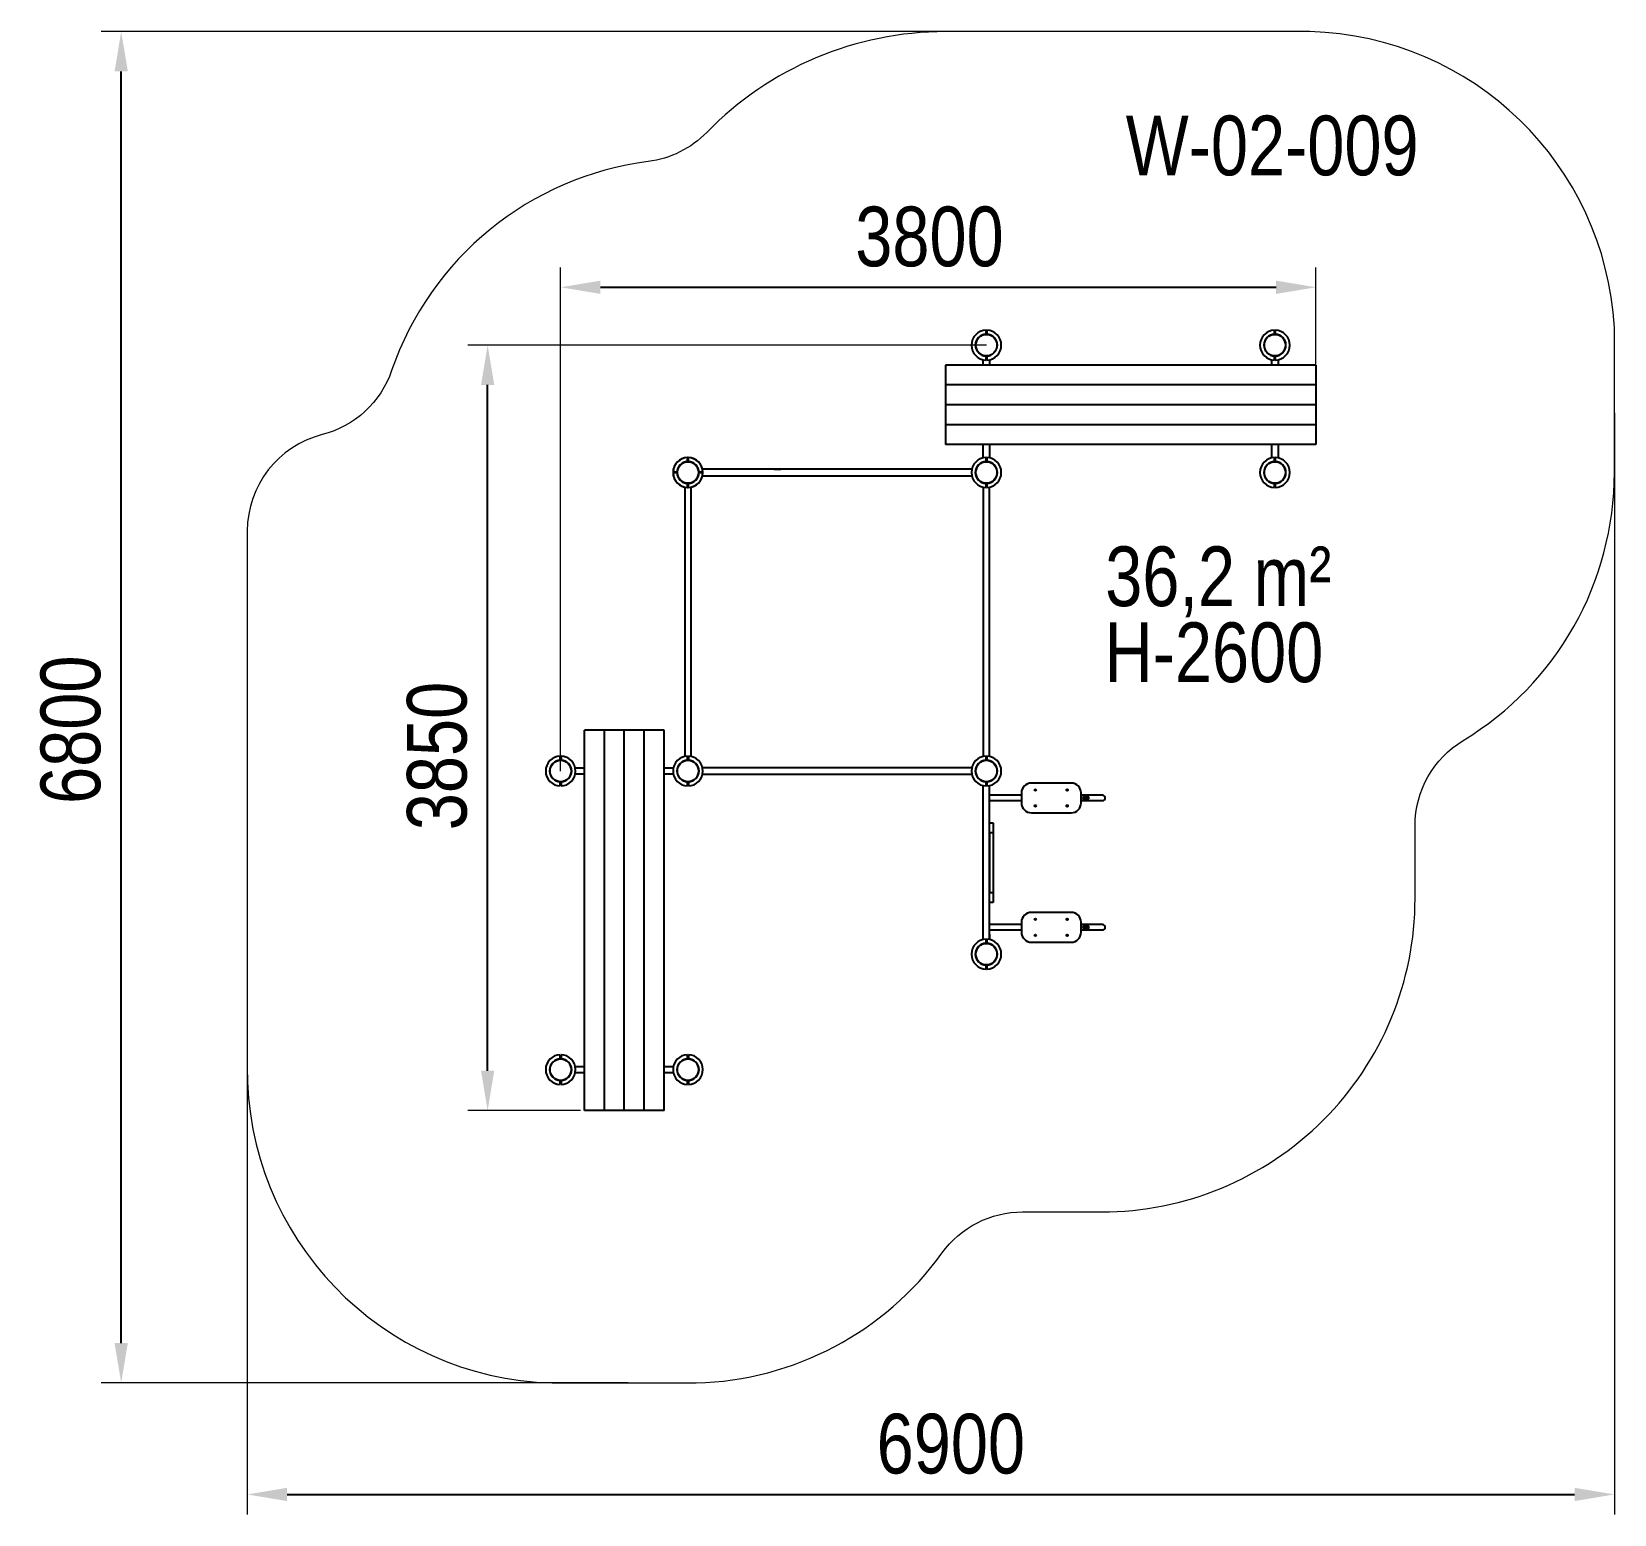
# Model space of a CAD drawing. Header units: millimetres. Extents: x -3989 to 3966, y -4097 to 3353.
import ezdxf

# ---------------------------------------------------------------- set-up
doc = ezdxf.new("R2010")
doc.units = ezdxf.units.MM
for name, color, linetype in [('DIKOM_АРТИКУЛ', 7, 'Continuous'), ('DIKOM_ЗОНА', 80, 'Continuous'), ('DIKOM_ОБЪЕКТ', 7, 'Continuous'), ('DIKOM_РАЗМЕР_ЗОНА', 7, 'Continuous'), ('DIKOM_РАЗМЕР_ОБЪЕКТА', 7, 'Continuous')]:
    doc.layers.add(name, color=color, linetype=linetype)
doc.styles.add('style1', font='arial.ttf', dxfattribs={"width": 0.8})
doc.dimstyles.new('1-50', dxfattribs={"dimtxt": 300, "dimasz": 200, "dimexe": 100, "dimexo": 0, "dimgap": 100, "dimtad": 1, "dimdec": 0, "dimtxsty": 'style1', "dimcen": 0, "dimclrd": 7, "dimclre": 7, "dimadec": 1, "dimazin": 2, "dimtfac": 1, "dimtdec": 0, "dimtmove": 0, "dimatfit": 3, "dimfxl": 0, "dimlwd": 25, "dimlwe": 18, "dimarcsym": 0})

# ---------------------------------------------------------------- blocks, each defined once
blk = doc.blocks.new('*D11')
at = {"layer": 'Defpoints', "color": 0, "transparency": 16777216}
for p in [(-1697.1, 1777.5), (809.7, 1777.5), (-1230.3, -2068.5)]:
    blk.add_point(p, dxfattribs=at)
at = {"layer": 'DIKOM_РАЗМЕР_ОБЪЕКТА', "color": 7, "lineweight": 18, "transparency": 16777216}
for p, q in [((809.7, 1777.5), (-1797.1, 1777.5)), ((-1230.3, -2068.5), (-1797.1, -2068.5))]:
    blk.add_line(p, q, dxfattribs=at)
at = {"layer": 'DIKOM_РАЗМЕР_ОБЪЕКТА', "color": 7, "lineweight": 25, "transparency": 16777216}
blk.add_line((-1697.1, -1868.5), (-1697.1, 1577.5), dxfattribs=at)
at = {"layer": 'DIKOM_РАЗМЕР_ОБЪЕКТА', "color": 7, "transparency": 16777216}
for points in [[(-1730.4, 1577.5), (-1663.8, 1577.5), (-1697.1, 1777.5)], [(-1730.4, -1868.5), (-1663.8, -1868.5), (-1697.1, -2068.5)]]:
    blk.add_solid(points, dxfattribs=at)
at = {"layer": 'DIKOM_РАЗМЕР_ОБЪЕКТА', "color": 0, "transparency": 16777216, "insert": (-1950.4, -287), "char_height": 300, "attachment_point": 5, "rotation": 90, "style": 'style1'}
blk.add_mtext('3850', dxfattribs=at)
blk = doc.blocks.new('*D12')
at = {"layer": 'Defpoints', "color": 0, "transparency": 16777216}
for p in [(2465.7, 2068.2), (2465.7, 1635), (-1330.3, -362.5)]:
    blk.add_point(p, dxfattribs=at)
at = {"layer": 'DIKOM_РАЗМЕР_ОБЪЕКТА', "color": 7, "lineweight": 18, "transparency": 16777216}
for p, q in [((-1330.3, -362.5), (-1330.3, 2168.2)), ((2465.7, 1635), (2465.7, 2168.2))]:
    blk.add_line(p, q, dxfattribs=at)
at = {"layer": 'DIKOM_РАЗМЕР_ОБЪЕКТА', "color": 7, "lineweight": 25, "transparency": 16777216}
blk.add_line((-1130.3, 2068.2), (2265.7, 2068.2), dxfattribs=at)
at = {"layer": 'DIKOM_РАЗМЕР_ОБЪЕКТА', "color": 7, "transparency": 16777216}
for points in [[(-1130.3, 2101.6), (-1130.3, 2034.9), (-1330.3, 2068.2)], [(2265.7, 2101.6), (2265.7, 2034.9), (2465.7, 2068.2)]]:
    blk.add_solid(points, dxfattribs=at)
at = {"layer": 'DIKOM_РАЗМЕР_ОБЪЕКТА', "color": 0, "transparency": 16777216, "insert": (523.5, 2321.5), "char_height": 300, "attachment_point": 5, "style": 'style1'}
blk.add_mtext('3800', dxfattribs=at)
blk = doc.blocks.new('*D13')
at = {"layer": 'Defpoints', "color": 0, "transparency": 16777216}
for p in [(-3538.8, 3352.5), (718.2, 3352.5), (-990.3, -3436.9)]:
    blk.add_point(p, dxfattribs=at)
at = {"layer": 'DIKOM_РАЗМЕР_ЗОНА', "color": 7, "lineweight": 18, "transparency": 16777216}
for p, q in [((718.2, 3352.5), (-3638.8, 3352.5)), ((-990.3, -3436.9), (-3638.8, -3436.9))]:
    blk.add_line(p, q, dxfattribs=at)
at = {"layer": 'DIKOM_РАЗМЕР_ЗОНА', "color": 7, "lineweight": 25, "transparency": 16777216}
blk.add_line((-3538.8, -3236.9), (-3538.8, 3152.5), dxfattribs=at)
at = {"layer": 'DIKOM_РАЗМЕР_ЗОНА', "color": 7, "transparency": 16777216}
for points in [[(-3572.1, 3152.5), (-3505.4, 3152.5), (-3538.8, 3352.5)], [(-3572.1, -3236.9), (-3505.4, -3236.9), (-3538.8, -3436.9)]]:
    blk.add_solid(points, dxfattribs=at)
at = {"layer": 'DIKOM_РАЗМЕР_ЗОНА', "color": 0, "transparency": 16777216, "insert": (-3791.9, -154.8), "char_height": 300, "attachment_point": 5, "rotation": 90, "style": 'style1'}
blk.add_mtext('6800', dxfattribs=at)
blk = doc.blocks.new('*D14')
at = {"layer": 'Defpoints', "color": 0, "transparency": 16777216}
for p in [(3965.7, 1437.5), (-2905.2, -502), (3965.7, -3997)]:
    blk.add_point(p, dxfattribs=at)
at = {"layer": 'DIKOM_РАЗМЕР_ЗОНА', "color": 7, "lineweight": 18, "transparency": 16777216}
for p, q in [((3965.7, 1437.5), (3965.7, -4097)), ((-2905.2, -502), (-2905.2, -4097))]:
    blk.add_line(p, q, dxfattribs=at)
at = {"layer": 'DIKOM_РАЗМЕР_ЗОНА', "color": 7, "lineweight": 25, "transparency": 16777216}
blk.add_line((-2705.2, -3997), (3765.7, -3997), dxfattribs=at)
at = {"layer": 'DIKOM_РАЗМЕР_ЗОНА', "color": 7, "transparency": 16777216}
for points in [[(-2705.2, -3963.7), (-2705.2, -4030.3), (-2905.2, -3997)], [(3765.7, -3963.7), (3765.7, -4030.3), (3965.7, -3997)]]:
    blk.add_solid(points, dxfattribs=at)
at = {"layer": 'DIKOM_РАЗМЕР_ЗОНА', "color": 0, "transparency": 16777216, "insert": (631, -3743.8), "char_height": 300, "attachment_point": 5, "style": 'style1'}
blk.add_mtext('6900', dxfattribs=at)

msp = doc.modelspace()

# ---------------------------------------------------------------- linework, layer by layer
at = {"layer": 'DIKOM_ЗОНА', "color": 3, "lineweight": 15}
msp.add_lwpolyline([(3965.7, 1866.5, 0.390148), (2435.2, 3352.5), (603.7, 3352.5, 0.202231), (-595.7, 2846.7, -0.169302), (-890.3, 2699.8, 0.285438), (-2179.6, 1649.8, -0.252593), (-2528.8, 1328, 0.342798), (-2905.2, 843.5), (-2905.2, -1847.4, 0.40921), (-1372.3, -3436.9), (-648.3, -3436.9, 0.233768), (586.5, -2784.7, -0.240811), (991.8, -2577.5), (1389.2, -2577.5, 0.414214), (2964.2, -1002.5), (2964.2, -636.8, -0.262737), (3205.8, -208.8, 0.262737), (3965.7, 1137.5), (3965.7, 1866.5)], format="xyb", dxfattribs=at)
at = {"layer": 'DIKOM_ОБЪЕКТ'}
for p, q in [((807.7, 1852.5), (807.7, 1832)), ((807.7, 1832), (807.7, 1852.5)), ((807.7, 1852.5), (807.7, 1832)), ((811.7, 1852.5), (811.7, 1832)), ((811.7, 1832), (811.7, 1852.5)), ((811.7, 1852.5), (811.7, 1832)), ((2257.7, 1852.5), (2257.7, 1832)), ((2257.7, 1832), (2257.7, 1852.5)), ((2257.7, 1852.5), (2257.7, 1832)), ((2261.7, 1852.5), (2261.7, 1832)), ((2261.7, 1832), (2261.7, 1852.5)), ((2261.7, 1852.5), (2261.7, 1832)), ((2465.7, 1677.5), (603.7, 1677.5)), ((603.7, 1677.5), (603.7, 1277.5)), ((793.7, 1677.5), (793.7, 1704.2)), ((807.7, 1723), (807.7, 1702.5)), ((807.7, 1702.5), (807.7, 1723)), ((807.7, 1723), (807.7, 1702.5)), ((811.7, 1723), (811.7, 1702.5)), ((811.7, 1702.5), (811.7, 1723)), ((811.7, 1723), (811.7, 1702.5)), ((825.7, 1704.2), (825.7, 1677.5)), ((2243.7, 1677.5), (2243.7, 1704.2)), ((2257.7, 1723), (2257.7, 1702.5)), ((2257.7, 1702.5), (2257.7, 1723)), ((2257.7, 1723), (2257.7, 1702.5)), ((2261.7, 1723), (2261.7, 1702.5)), ((2261.7, 1702.5), (2261.7, 1723)), ((2261.7, 1723), (2261.7, 1702.5)), ((2275.7, 1704.2), (2275.7, 1677.5)), ((2465.7, 1677.5), (2465.7, 1277.5)), ((2465.7, 1577.5), (603.7, 1577.5)), ((2465.7, 1477.5), (603.7, 1477.5)), ((2465.7, 1377.5), (603.7, 1377.5)), ((2465.7, 1277.5), (603.7, 1277.5)), ((793.7, 1210.8), (793.7, 1277.5)), ((825.7, 1277.5), (825.7, 1210.8)), ((2243.7, 1210.8), (2243.7, 1277.5)), ((2275.7, 1277.5), (2275.7, 1210.8)), ((-692.3, 1192), (-692.3, 1212.5)), ((-688.3, 1192), (-688.3, 1212.5)), ((807.7, 1212.5), (807.7, 1192)), ((807.7, 1192), (807.7, 1212.5)), ((807.7, 1212.5), (807.7, 1192)), ((811.7, 1212.5), (811.7, 1192)), ((811.7, 1192), (811.7, 1212.5)), ((811.7, 1212.5), (811.7, 1192)), ((2257.7, 1212.5), (2257.7, 1192)), ((2257.7, 1192), (2257.7, 1212.5)), ((2257.7, 1212.5), (2257.7, 1192)), ((2261.7, 1212.5), (2261.7, 1192)), ((2261.7, 1192), (2261.7, 1212.5)), ((2261.7, 1212.5), (2261.7, 1192)), ((-744.8, 1139.5), (-765.3, 1139.5)), ((-744.8, 1135.5), (-765.3, 1135.5)), ((-615.3, 1139.5), (-635.8, 1139.5)), ((-615.3, 1135.5), (-635.8, 1135.5)), ((736.4, 1153.5), (-617, 1153.5)), ((-617, 1121.5), (736.4, 1121.5)), ((-256.3, 1153.5), (-224.3, 1153.5)), ((375.7, 1153.5), (343.7, 1153.5)), ((-706.3, 1064.2), (-706.3, -289.2)), ((-692.3, 1062.5), (-692.3, 1083)), ((-688.3, 1062.5), (-688.3, 1083)), ((-674.3, -289.2), (-674.3, 1064.2)), ((793.7, 1064.2), (793.7, -289.2)), ((807.7, 1083), (807.7, 1062.5)), ((807.7, 1062.5), (807.7, 1083)), ((807.7, 1083), (807.7, 1062.5)), ((811.7, 1082.5), (807.7, 1082.5)), ((811.7, 1083), (811.7, 1062.5)), ((811.7, 1062.5), (811.7, 1083)), ((811.7, 1083), (811.7, 1062.5)), ((825.7, -289.2), (825.7, 1064.2)), ((2257.7, 1083), (2257.7, 1062.5)), ((2257.7, 1062.5), (2257.7, 1083)), ((2257.7, 1083), (2257.7, 1062.5)), ((2261.7, 1083), (2261.7, 1062.5)), ((2261.7, 1062.5), (2261.7, 1083)), ((2261.7, 1083), (2261.7, 1062.5)), ((-1210.3, -2068.5), (-1210.3, -156.5)), ((-810.3, -156.5), (-1210.3, -156.5)), ((-1110.3, -2068.5), (-1110.3, -156.5)), ((-1010.3, -2068.5), (-1010.3, -156.5)), ((-910.3, -2068.5), (-910.3, -156.5)), ((-810.3, -2068.5), (-810.3, -156.5)), ((-1332.3, -287.5), (-1332.3, -308)), ((-1332.3, -308), (-1332.3, -287.5)), ((-1332.3, -287.5), (-1332.3, -308)), ((-1328.3, -287.5), (-1328.3, -308)), ((-1328.3, -308), (-1328.3, -287.5)), ((-1328.3, -287.5), (-1328.3, -308)), ((-692.3, -287.5), (-692.3, -308)), ((-692.3, -308), (-692.3, -287.5)), ((-692.3, -287.5), (-692.3, -308)), ((-688.3, -287.5), (-688.3, -308)), ((-688.3, -308), (-688.3, -287.5)), ((-688.3, -287.5), (-688.3, -308)), ((807.7, -287.5), (807.7, -308)), ((807.7, -308), (807.7, -287.5)), ((807.7, -287.5), (807.7, -308)), ((807.7, -307.5), (811.7, -307.5)), ((811.7, -287.5), (811.7, -308)), ((811.7, -308), (811.7, -287.5)), ((811.7, -287.5), (811.7, -308)), ((-1257, -346.5), (-1210.3, -346.5)), ((-1210.3, -378.5), (-1257, -378.5)), ((-810.3, -346.5), (-763.6, -346.5)), ((-763.6, -378.5), (-810.3, -378.5)), ((736.4, -346.5), (-617, -346.5)), ((-617, -378.5), (736.4, -378.5)), ((-1332.3, -417), (-1332.3, -437.5)), ((-1332.3, -437.5), (-1332.3, -417)), ((-1332.3, -417), (-1332.3, -437.5)), ((-1328.3, -417), (-1328.3, -437.5)), ((-1328.3, -437.5), (-1328.3, -417)), ((-1328.3, -417), (-1328.3, -437.5)), ((-692.3, -417), (-692.3, -437.5)), ((-692.3, -437.5), (-692.3, -417)), ((-692.3, -417), (-692.3, -437.5)), ((-688.3, -417), (-688.3, -437.5)), ((-688.3, -437.5), (-688.3, -417)), ((-688.3, -417), (-688.3, -437.5)), ((793.7, -1209.2), (793.7, -435.8)), ((807.7, -417), (807.7, -437.5)), ((807.7, -437.5), (807.7, -417)), ((807.7, -417), (807.7, -437.5)), ((811.7, -417), (811.7, -437.5)), ((811.7, -437.5), (811.7, -417)), ((811.7, -417), (811.7, -437.5)), ((825.7, -1209.2), (825.7, -435.8)), ((825.7, -629.2), (825.7, -443.4)), ((985.7, -472.5), (985.7, -522.5)), ((1235.7, -422.5), (1035.7, -422.5)), ((1285.7, -522.5), (1285.7, -472.5)), ((985.7, -484), (825.7, -484)), ((825.7, -511), (985.7, -511)), ((1309.7, -484), (1285.7, -484)), ((1285.7, -511), (1309.7, -511)), ((1393.7, -484), (1309.7, -484)), ((1309.7, -497.5), (1309.7, -487)), ((1309.7, -487), (1309.7, -508)), ((1309.7, -508), (1309.7, -497.5)), ((1309.7, -511), (1393.7, -511)), ((825.7, -622.5), (843.7, -622.5)), ((825.7, -672.5), (825.7, -629.2)), ((843.7, -622.5), (843.7, -672.5)), ((1035.7, -572.5), (1235.7, -572.5)), ((843.7, -672.5), (825.7, -672.5)), ((825.7, -672.5), (825.7, -972.5)), ((843.7, -672.5), (843.7, -972.5)), ((825.7, -972.5), (843.7, -972.5)), ((825.7, -1015.8), (825.7, -972.5)), ((843.7, -1022.5), (825.7, -1022.5)), ((843.7, -972.5), (843.7, -1022.5)), ((1235.7, -1072.5), (1035.7, -1072.5)), ((793.7, -1209.2), (793.7, -1162.5)), ((793.7, -1209.2), (793.7, -1182.5)), ((985.7, -1134), (825.7, -1134)), ((825.7, -1161), (985.7, -1161)), ((825.7, -1209.2), (825.7, -1162.5)), ((825.7, -1182.5), (825.7, -1209.2)), ((985.7, -1122.5), (985.7, -1172.5)), ((1285.7, -1172.5), (1285.7, -1122.5)), ((1309.7, -1134), (1285.7, -1134)), ((1285.7, -1161), (1309.7, -1161)), ((1393.7, -1134), (1309.7, -1134)), ((1309.7, -1147.5), (1309.7, -1137)), ((1309.7, -1137), (1309.7, -1158)), ((1309.7, -1158), (1309.7, -1147.5)), ((1309.7, -1161), (1393.7, -1161)), ((807.7, -1207.5), (807.7, -1228)), ((807.7, -1228), (807.7, -1207.5)), ((807.7, -1207.5), (807.7, -1228)), ((811.7, -1207.5), (811.7, -1228)), ((811.7, -1228), (811.7, -1207.5)), ((811.7, -1207.5), (811.7, -1228)), ((1035.7, -1222.5), (1235.7, -1222.5)), ((807.7, -1337), (807.7, -1357.5)), ((807.7, -1357.5), (807.7, -1337)), ((807.7, -1337), (807.7, -1357.5)), ((811.7, -1337), (811.7, -1357.5)), ((811.7, -1357.5), (811.7, -1337)), ((811.7, -1337), (811.7, -1357.5)), ((-1332.3, -1787.5), (-1332.3, -1808)), ((-1332.3, -1808), (-1332.3, -1787.5)), ((-1332.3, -1787.5), (-1332.3, -1808)), ((-1328.3, -1787.5), (-1328.3, -1808)), ((-1328.3, -1808), (-1328.3, -1787.5)), ((-1328.3, -1787.5), (-1328.3, -1808)), ((-692.3, -1787.5), (-692.3, -1808)), ((-692.3, -1808), (-692.3, -1787.5)), ((-692.3, -1787.5), (-692.3, -1808)), ((-688.3, -1787.5), (-688.3, -1808)), ((-688.3, -1808), (-688.3, -1787.5)), ((-688.3, -1787.5), (-688.3, -1808)), ((-1278.7, -1846.5), (-1278.2, -1846.5)), ((-1278.2, -1878.5), (-1278.7, -1878.5)), ((-1257, -1846.5), (-1210.3, -1846.5)), ((-1210.3, -1878.5), (-1257, -1878.5)), ((-810.3, -1846.5), (-763.6, -1846.5)), ((-763.6, -1878.5), (-810.3, -1878.5)), ((-1332.3, -1917), (-1332.3, -1937.5)), ((-1332.3, -1937.5), (-1332.3, -1917)), ((-1332.3, -1917), (-1332.3, -1937.5)), ((-1328.3, -1917), (-1328.3, -1937.5)), ((-1328.3, -1937.5), (-1328.3, -1917)), ((-1328.3, -1917), (-1328.3, -1937.5)), ((-692.3, -1917), (-692.3, -1937.5)), ((-692.3, -1937.5), (-692.3, -1917)), ((-692.3, -1917), (-692.3, -1937.5)), ((-688.3, -1917), (-688.3, -1937.5)), ((-688.3, -1937.5), (-688.3, -1917)), ((-688.3, -1917), (-688.3, -1937.5)), ((-810.3, -2068.5), (-1210.3, -2068.5))]:
    msp.add_line(p, q, dxfattribs=at)
for centre, radius in [((809.7, 1777.5), 54), ((809.7, 1777.5), 54), ((809.7, 1777.5), 54), ((2259.7, 1777.5), 54), ((-690.3, 1137.5), 54), ((809.7, 1137.5), 54), ((2259.7, 1137.5), 54), ((-1330.3, -362.5), 54), ((-690.3, -362.5), 54), ((809.7, -362.5), 54), ((1055.7, -457.5), 4), ((1215.7, -457.5), 4), ((1055.7, -537.5), 4), ((1215.7, -537.5), 4), ((1309.7, -497.5), 13.5), ((1309.7, -497.5), 10.5), ((1055.7, -1107.5), 4), ((1215.7, -1107.5), 4), ((1055.7, -1187.5), 4), ((1215.7, -1187.5), 4), ((1309.7, -1147.5), 13.5), ((1309.7, -1147.5), 10.5), ((809.7, -1282.5), 54), ((-1330.3, -1862.5), 54), ((-690.3, -1862.5), 54)]:
    msp.add_circle(centre, radius, dxfattribs=at)
for centre, radius, start, end in [((809.7, 1777.5), 75, 91.52807, 268.47193), ((809.7, 1777.5), 75, 91.52807, 268.47193), ((809.7, 1777.5), 75, 91.52807, 268.47193), ((809.7, 1777.5), 54.5, 92.10307, 267.89693), ((809.7, 1777.5), 54.5, 92.10307, 267.89693), ((809.7, 1777.5), 54.5, 92.10307, 267.89693), ((809.7, 1777.5), 75, 271.52807, 88.47193), ((809.7, 1777.5), 75, 271.52807, 88.47193), ((809.7, 1777.5), 75, 271.52807, 88.47193), ((809.7, 1777.5), 54.5, 272.10307, 87.89693), ((809.7, 1777.5), 54.5, 272.10307, 87.89693), ((809.7, 1777.5), 54.5, 272.10307, 87.89693), ((2259.7, 1777.5), 75, 91.52807, 268.47193), ((2259.7, 1777.5), 75, 91.52807, 268.47193), ((2259.7, 1777.5), 75, 91.52807, 268.47193), ((2259.7, 1777.5), 54.5, 92.10307, 267.89693), ((2259.7, 1777.5), 54.5, 92.10307, 267.89693), ((2259.7, 1777.5), 54.5, 92.10307, 267.89693), ((2259.7, 1777.5), 75, 271.52807, 88.47193), ((2259.7, 1777.5), 75, 271.52807, 88.47193), ((2259.7, 1777.5), 75, 271.52807, 88.47193), ((2259.7, 1777.5), 54.5, 272.10307, 87.89693), ((2259.7, 1777.5), 54.5, 272.10307, 87.89693), ((2259.7, 1777.5), 54.5, 272.10307, 87.89693), ((-690.3, 1137.5), 75, 1.52807, 178.47193), ((-690.3, 1137.5), 75, 91.52807, 268.47193), ((-690.3, 1137.5), 75, 271.52807, 88.47193), ((809.7, 1137.5), 75, 91.52807, 268.47193), ((809.7, 1137.5), 75, 91.52807, 268.47193), ((809.7, 1137.5), 75, 91.52807, 268.47193), ((809.7, 1137.5), 75, 271.52807, 88.47193), ((809.7, 1137.5), 75, 271.52807, 88.47193), ((809.7, 1137.5), 75, 271.52807, 88.47193), ((2259.7, 1137.5), 75, 91.52807, 268.47193), ((2259.7, 1137.5), 75, 91.52807, 268.47193), ((2259.7, 1137.5), 75, 91.52807, 268.47193), ((2259.7, 1137.5), 75, 271.52807, 88.47193), ((2259.7, 1137.5), 75, 271.52807, 88.47193), ((2259.7, 1137.5), 75, 271.52807, 88.47193), ((-690.3, 1137.5), 75, 181.52807, 358.47193), ((-690.3, 1137.5), 54.5, 2.10307, 177.89693), ((-690.3, 1137.5), 54.5, 92.10307, 267.89693), ((-690.3, 1137.5), 54.5, 182.10307, 357.89693), ((-690.3, 1137.5), 54.5, 272.10307, 87.89693), ((809.7, 1137.5), 54.5, 92.10307, 267.89693), ((809.7, 1137.5), 54.5, 92.10307, 267.89693), ((809.7, 1137.5), 54.5, 92.10307, 267.89693), ((809.7, 1137.5), 54.5, 272.10307, 87.89693), ((809.7, 1137.5), 54.5, 272.10307, 87.89693), ((809.7, 1137.5), 54.5, 272.10307, 87.89693), ((2259.7, 1137.5), 54.5, 92.10307, 267.89693), ((2259.7, 1137.5), 54.5, 92.10307, 267.89693), ((2259.7, 1137.5), 54.5, 92.10307, 267.89693), ((2259.7, 1137.5), 54.5, 272.10307, 87.89693), ((2259.7, 1137.5), 54.5, 272.10307, 87.89693), ((2259.7, 1137.5), 54.5, 272.10307, 87.89693), ((-1330.3, -362.5), 75, 91.52807, 268.47193), ((-1330.3, -362.5), 75, 91.52807, 268.47193), ((-1330.3, -362.5), 75, 91.52807, 268.47193), ((-1330.3, -362.5), 54.5, 92.10307, 267.89693), ((-1330.3, -362.5), 54.5, 92.10307, 267.89693), ((-1330.3, -362.5), 54.5, 92.10307, 267.89693), ((-1330.3, -362.5), 75, 271.52807, 88.47193), ((-1330.3, -362.5), 75, 271.52807, 88.47193), ((-1330.3, -362.5), 75, 271.52807, 88.47193), ((-1330.3, -362.5), 54.5, 272.10307, 87.89693), ((-1330.3, -362.5), 54.5, 272.10307, 87.89693), ((-1330.3, -362.5), 54.5, 272.10307, 87.89693), ((-690.3, -362.5), 75, 91.52807, 268.47193), ((-690.3, -362.5), 75, 91.52807, 268.47193), ((-690.3, -362.5), 75, 91.52807, 268.47193), ((-690.3, -362.5), 54.5, 92.10307, 267.89693), ((-690.3, -362.5), 54.5, 92.10307, 267.89693), ((-690.3, -362.5), 54.5, 92.10307, 267.89693), ((-690.3, -362.5), 75, 271.52807, 88.47193), ((-690.3, -362.5), 75, 271.52807, 88.47193), ((-690.3, -362.5), 75, 271.52807, 88.47193), ((-690.3, -362.5), 54.5, 272.10307, 87.89693), ((-690.3, -362.5), 54.5, 272.10307, 87.89693), ((-690.3, -362.5), 54.5, 272.10307, 87.89693), ((809.7, -362.5), 75, 91.52807, 268.47193), ((809.7, -362.5), 75, 91.52807, 268.47193), ((809.7, -362.5), 75, 91.52807, 268.47193), ((809.7, -362.5), 54.5, 92.10307, 267.89693), ((809.7, -362.5), 54.5, 92.10307, 267.89693), ((809.7, -362.5), 54.5, 92.10307, 267.89693), ((809.7, -362.5), 75, 271.52807, 88.47193), ((809.7, -362.5), 75, 271.52807, 88.47193), ((809.7, -362.5), 75, 271.52807, 88.47193), ((809.7, -362.5), 54.5, 272.10307, 87.89693), ((809.7, -362.5), 54.5, 272.10307, 87.89693), ((809.7, -362.5), 54.5, 272.10307, 87.89693), ((1035.7, -472.5), 50, 90, 180), ((1235.7, -472.5), 50, 0, 90), ((1035.7, -522.5), 50, 180, 270), ((1235.7, -522.5), 50, 270, 0), ((1393.7, -497.5), 13.5, 270, 90), ((1035.7, -1122.5), 50, 90, 180), ((1235.7, -1122.5), 50, 0, 90), ((1035.7, -1172.5), 50, 180, 270), ((1235.7, -1172.5), 50, 270, 0), ((1393.7, -1147.5), 13.5, 270, 90), ((809.7, -1282.5), 75, 91.52807, 268.47193), ((809.7, -1282.5), 75, 91.52807, 268.47193), ((809.7, -1282.5), 75, 91.52807, 268.47193), ((809.7, -1282.5), 54.5, 92.10307, 267.89693), ((809.7, -1282.5), 54.5, 92.10307, 267.89693), ((809.7, -1282.5), 54.5, 92.10307, 267.89693), ((809.7, -1282.5), 75, 271.52807, 88.47193), ((809.7, -1282.5), 75, 271.52807, 88.47193), ((809.7, -1282.5), 75, 271.52807, 88.47193), ((809.7, -1282.5), 54.5, 272.10307, 87.89693), ((809.7, -1282.5), 54.5, 272.10307, 87.89693), ((809.7, -1282.5), 54.5, 272.10307, 87.89693), ((-1330.3, -1862.5), 75, 91.52807, 268.47193), ((-1330.3, -1862.5), 75, 91.52807, 268.47193), ((-1330.3, -1862.5), 75, 91.52807, 268.47193), ((-1330.3, -1862.5), 54.5, 92.10307, 267.89693), ((-1330.3, -1862.5), 54.5, 92.10307, 267.89693), ((-1330.3, -1862.5), 54.5, 92.10307, 267.89693), ((-1330.3, -1862.5), 75, 271.52807, 88.47193), ((-1330.3, -1862.5), 75, 271.52807, 88.47193), ((-1330.3, -1862.5), 75, 271.52807, 88.47193), ((-1330.3, -1862.5), 54.5, 272.10307, 87.89693), ((-1330.3, -1862.5), 54.5, 272.10307, 87.89693), ((-1330.3, -1862.5), 54.5, 272.10307, 87.89693), ((-690.3, -1862.5), 75, 91.52807, 268.47193), ((-690.3, -1862.5), 75, 91.52807, 268.47193), ((-690.3, -1862.5), 75, 91.52807, 268.47193), ((-690.3, -1862.5), 54.5, 92.10307, 267.89693), ((-690.3, -1862.5), 54.5, 92.10307, 267.89693), ((-690.3, -1862.5), 54.5, 92.10307, 267.89693), ((-690.3, -1862.5), 75, 271.52807, 88.47193), ((-690.3, -1862.5), 75, 271.52807, 88.47193), ((-690.3, -1862.5), 75, 271.52807, 88.47193), ((-690.3, -1862.5), 54.5, 272.10307, 87.89693), ((-690.3, -1862.5), 54.5, 272.10307, 87.89693), ((-690.3, -1862.5), 54.5, 272.10307, 87.89693)]:
    msp.add_arc(centre, radius, start, end, dxfattribs=at)

# ---------------------------------------------------------------- texts
at = {"layer": 'DIKOM_АРТИКУЛ', "color": 7, "linetype": 'Continuous', "lineweight": 15, "insert": (1510, 2930.7), "char_height": 300, "attachment_point": 1, "style": 'style1'}
msp.add_mtext_dynamic_manual_height_columns('W-02-009', width=2314.7, gutter_width=20, heights=[0], dxfattribs=at)
at = {"layer": 'DIKOM_РАЗМЕР_ОБЪЕКТА', "insert": (1407, 766.1), "char_height": 300, "width": 2314.7, "attachment_point": 1, "style": 'style1'}
msp.add_mtext('36,2 m²', dxfattribs=at)
at = {"layer": 'DIKOM_РАЗМЕР_ОБЪЕКТА', "insert": (1403.3, 384.4), "char_height": 300, "attachment_point": 1, "style": 'style1'}
msp.add_mtext_dynamic_manual_height_columns('H-2600', width=2314.7, gutter_width=20, heights=[0], dxfattribs=at)

# ---------------------------------------------------------------- dimensions: what is measured, and where the dimension line sits
at = {"layer": 'DIKOM_РАЗМЕР_ЗОНА'}
dim = msp.add_linear_dim(base=(-3538.8, 3352.5), p1=(-990.3, -3436.9), p2=(718.2, 3352.5), angle=90, text='6800', dimstyle='1-50', dxfattribs=at)
dim.commit()
dim.dimension.update_dxf_attribs({"geometry": '*D13', "text_midpoint": (-3538.8, -154.8), "dimtype": 160})
dim = msp.add_linear_dim(base=(3965.7, -3997), p1=(-2905.2, -502), p2=(3965.7, 1437.5), text='6900', dimstyle='1-50', dxfattribs=at)
dim.commit()
dim.dimension.update_dxf_attribs({"geometry": '*D14', "text_midpoint": (631, -3997), "dimtype": 160})
at = {"layer": 'DIKOM_РАЗМЕР_ОБЪЕКТА'}
dim = msp.add_linear_dim(base=(2465.7, 2068.2), p1=(-1330.3, -362.5), p2=(2465.7, 1635), text='3800', dimstyle='1-50', dxfattribs=at)
dim.commit()
dim.dimension.update_dxf_attribs({"geometry": '*D12', "text_midpoint": (523.5, 2068.2), "dimtype": 160})
dim = msp.add_linear_dim(base=(-1697.1, 1777.5), p1=(-1230.3, -2068.5), p2=(809.7, 1777.5), angle=90, text='3850', dimstyle='1-50', dxfattribs=at)
dim.commit()
dim.dimension.update_dxf_attribs({"geometry": '*D11', "text_midpoint": (-1697.1, -287), "dimtype": 160})

doc.saveas('drawing.dxf')
